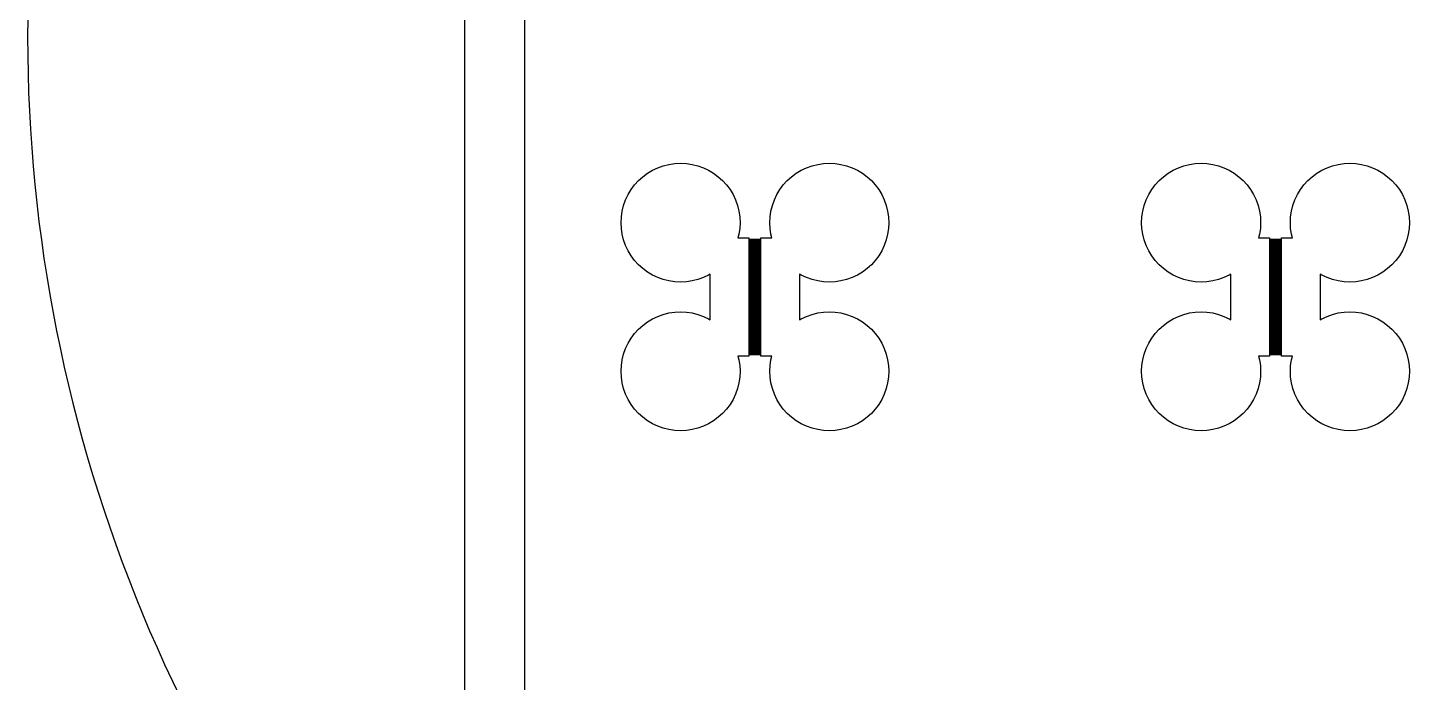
# Model space of a CAD drawing. Extents: x -18 to 83, y -18 to 83.
# Drawn here: x -18.45 to 28, y 10.54 to 32.56 of the extents above; entities that cross this region are included whole.
import ezdxf

# ---------------------------------------------------------------- set-up
doc = ezdxf.new("R2010")
doc.units = 0

msp = doc.modelspace()

# ---------------------------------------------------------------- linework, layer by layer
for p, q in [((-3.75, -2.75), (-3.75, 67.25)), ((-1.75, 66.25), (-1.75, -1.75)), ((-18.4462, 32.8722), (-18.45, 32.25)), ((-18.45, 32.25), (-18.4462, 31.6278)), ((-18.4462, 31.6278), (-18.4347, 31.0058)), ((-18.4347, 31.0058), (-18.4156, 30.3839)), ((-18.4156, 30.3839), (-18.3889, 29.7623)), ((-18.3889, 29.7623), (-18.3546, 29.141)), ((-18.3546, 29.141), (-18.3126, 28.5203)), ((-18.3126, 28.5203), (-18.263, 27.9001)), ((-18.263, 27.9001), (-18.2059, 27.2805)), ((2.73463, 27.8477), (2.91943, 27.9139)), ((2.91943, 27.9139), (3.10983, 27.9616)), ((3.10983, 27.9616), (3.30397, 27.9904)), ((3.30397, 27.9904), (3.5, 28)), ((3.5, 28), (3.69604, 27.9904)), ((3.69604, 27.9904), (3.89018, 27.9616)), ((3.89018, 27.9616), (4.08058, 27.9139)), ((4.08058, 27.9139), (4.26538, 27.8477)), ((7.73462, 27.8477), (7.91942, 27.9139)), ((7.91942, 27.9139), (8.10982, 27.9616)), ((8.10982, 27.9616), (8.30396, 27.9904)), ((8.30396, 27.9904), (8.5, 28)), ((8.5, 28), (8.69603, 27.9904)), ((8.69603, 27.9904), (8.89017, 27.9616)), ((8.89017, 27.9616), (9.08057, 27.9139)), ((9.08057, 27.9139), (9.26537, 27.8477)), ((20.2346, 27.8477), (20.4194, 27.9139)), ((20.4194, 27.9139), (20.6098, 27.9616)), ((20.6098, 27.9616), (20.804, 27.9904)), ((20.804, 27.9904), (21, 28)), ((21, 28), (21.196, 27.9904)), ((21.196, 27.9904), (21.3902, 27.9616)), ((21.3902, 27.9616), (21.5806, 27.9139)), ((21.5806, 27.9139), (21.7654, 27.8477)), ((25.2346, 27.8477), (25.4194, 27.9139)), ((25.4194, 27.9139), (25.6098, 27.9616)), ((25.6098, 27.9616), (25.804, 27.9904)), ((25.804, 27.9904), (26, 28)), ((26, 28), (26.196, 27.9904)), ((26.196, 27.9904), (26.3902, 27.9616)), ((26.3902, 27.9616), (26.5806, 27.9139)), ((26.5806, 27.9139), (26.7654, 27.8477)), ((1.95398, 27.2688), (2.0858, 27.4142)), ((2.0858, 27.4142), (2.23122, 27.546)), ((2.23122, 27.546), (2.38887, 27.6629)), ((2.38887, 27.6629), (2.55722, 27.7638)), ((2.55722, 27.7638), (2.73463, 27.8477)), ((4.26538, 27.8477), (4.44279, 27.7638)), ((4.44279, 27.7638), (4.61115, 27.6629)), ((4.61115, 27.6629), (4.7688, 27.546)), ((4.7688, 27.546), (4.91422, 27.4142)), ((4.91422, 27.4142), (5.04604, 27.2688)), ((6.95396, 27.2688), (7.08578, 27.4142)), ((7.08578, 27.4142), (7.2312, 27.546)), ((7.2312, 27.546), (7.38885, 27.6629)), ((7.38885, 27.6629), (7.55721, 27.7638)), ((7.55721, 27.7638), (7.73462, 27.8477)), ((9.26537, 27.8477), (9.44278, 27.7638)), ((9.44278, 27.7638), (9.61113, 27.6629)), ((9.61113, 27.6629), (9.76878, 27.546)), ((9.76878, 27.546), (9.9142, 27.4142)), ((9.9142, 27.4142), (10.046, 27.2688)), ((19.454, 27.2688), (19.5858, 27.4142)), ((19.5858, 27.4142), (19.7312, 27.546)), ((19.7312, 27.546), (19.8889, 27.6629)), ((19.8889, 27.6629), (20.0572, 27.7638)), ((20.0572, 27.7638), (20.2346, 27.8477)), ((21.7654, 27.8477), (21.9428, 27.7638)), ((21.9428, 27.7638), (22.1111, 27.6629)), ((22.1111, 27.6629), (22.2688, 27.546)), ((22.2688, 27.546), (22.4142, 27.4142)), ((22.4142, 27.4142), (22.546, 27.2688)), ((24.454, 27.2688), (24.5858, 27.4142)), ((24.5858, 27.4142), (24.7312, 27.546)), ((24.7312, 27.546), (24.8889, 27.6629)), ((24.8889, 27.6629), (25.0572, 27.7638)), ((25.0572, 27.7638), (25.2346, 27.8477)), ((26.7654, 27.8477), (26.9428, 27.7638)), ((26.9428, 27.7638), (27.1111, 27.6629)), ((27.1111, 27.6629), (27.2688, 27.546)), ((27.2688, 27.546), (27.4142, 27.4142)), ((27.4142, 27.4142), (27.546, 27.2688)), ((-18.2059, 27.2805), (-18.1411, 26.6617)), ((1.65225, 26.7654), (1.73616, 26.9428)), ((1.73616, 26.9428), (1.83707, 27.1111)), ((1.83707, 27.1111), (1.95398, 27.2688)), ((5.04604, 27.2688), (5.16295, 27.1111)), ((5.16295, 27.1111), (5.26385, 26.9428)), ((5.26385, 26.9428), (5.34776, 26.7654)), ((6.65224, 26.7654), (6.73615, 26.9428)), ((6.73615, 26.9428), (6.83705, 27.1111)), ((6.83705, 27.1111), (6.95396, 27.2688)), ((10.046, 27.2688), (10.1629, 27.1111)), ((10.1629, 27.1111), (10.2638, 26.9428)), ((10.2638, 26.9428), (10.3477, 26.7654)), ((19.1523, 26.7654), (19.2362, 26.9428)), ((19.2362, 26.9428), (19.3371, 27.1111)), ((19.3371, 27.1111), (19.454, 27.2688)), ((22.546, 27.2688), (22.6629, 27.1111)), ((22.6629, 27.1111), (22.7639, 26.9428)), ((22.7639, 26.9428), (22.8478, 26.7654)), ((24.1522, 26.7654), (24.2361, 26.9428)), ((24.2361, 26.9428), (24.3371, 27.1111)), ((24.3371, 27.1111), (24.454, 27.2688)), ((27.546, 27.2688), (27.6629, 27.1111)), ((27.6629, 27.1111), (27.7638, 26.9428)), ((27.7638, 26.9428), (27.8477, 26.7654)), ((-18.1411, 26.6617), (-18.0687, 26.0438)), ((1.53844, 26.3902), (1.58612, 26.5806)), ((1.58612, 26.5806), (1.65225, 26.7654)), ((5.34776, 26.7654), (5.41389, 26.5806)), ((5.41389, 26.5806), (5.46158, 26.3902)), ((6.53842, 26.3902), (6.58611, 26.5806)), ((6.58611, 26.5806), (6.65224, 26.7654)), ((10.3477, 26.7654), (10.4139, 26.5806)), ((10.4139, 26.5806), (10.4616, 26.3902)), ((19.0384, 26.3902), (19.0861, 26.5806)), ((19.0861, 26.5806), (19.1523, 26.7654)), ((22.8478, 26.7654), (22.9139, 26.5806)), ((22.9139, 26.5806), (22.9616, 26.3902)), ((24.0384, 26.3902), (24.0861, 26.5806)), ((24.0861, 26.5806), (24.1522, 26.7654)), ((27.8477, 26.7654), (27.9139, 26.5806)), ((27.9139, 26.5806), (27.9616, 26.3902)), ((-18.0687, 26.0438), (-17.9888, 25.4268)), ((1.5, 26), (1.50964, 26.196)), ((1.50964, 26.196), (1.53844, 26.3902)), ((5.46158, 26.3902), (5.49037, 26.196)), ((5.49037, 26.196), (5.5, 26)), ((6.5, 26), (6.50963, 26.196)), ((6.50963, 26.196), (6.53842, 26.3902)), ((10.4616, 26.3902), (10.4904, 26.196)), ((10.4904, 26.196), (10.5, 26)), ((19, 26), (19.0096, 26.196)), ((19.0096, 26.196), (19.0384, 26.3902)), ((22.9616, 26.3902), (22.9904, 26.196)), ((22.9904, 26.196), (23, 26)), ((24, 26), (24.0096, 26.196)), ((24.0096, 26.196), (24.0384, 26.3902)), ((27.9616, 26.3902), (27.9904, 26.196)), ((27.9904, 26.196), (28, 26)), ((1.50964, 25.804), (1.5, 26)), ((1.53844, 25.6098), (1.50964, 25.804)), ((1.58612, 25.4194), (1.53844, 25.6098)), ((5.46158, 25.6098), (5.43031, 25.485)), ((5.49037, 25.804), (5.46158, 25.6098)), ((5.5, 26), (5.49037, 25.804)), ((6.50963, 25.804), (6.5, 26)), ((6.53842, 25.6098), (6.50963, 25.804)), ((6.56969, 25.485), (6.53842, 25.6098)), ((10.4616, 25.6098), (10.4139, 25.4194)), ((10.4904, 25.804), (10.4616, 25.6098)), ((10.5, 26), (10.4904, 25.804)), ((19.0096, 25.804), (19, 26)), ((19.0384, 25.6098), (19.0096, 25.804)), ((19.0861, 25.4194), (19.0384, 25.6098)), ((22.9616, 25.6098), (22.9303, 25.485)), ((22.9904, 25.804), (22.9616, 25.6098)), ((23, 26), (22.9904, 25.804)), ((24.0096, 25.804), (24, 26)), ((24.0384, 25.6098), (24.0096, 25.804)), ((24.0697, 25.485), (24.0384, 25.6098)), ((27.9616, 25.6098), (27.9139, 25.4194)), ((27.9904, 25.804), (27.9616, 25.6098)), ((28, 26), (27.9904, 25.804)), ((-17.9888, 25.4268), (-17.9012, 24.8108)), ((1.65225, 25.2346), (1.58612, 25.4194)), ((1.73616, 25.0572), (1.65225, 25.2346)), ((5.43031, 25.485), (5.8, 25.485)), ((5.8, 25.485), (5.8, 25.445)), ((5.8, 25.445), (6.2, 25.445)), ((6.2, 25.435), (5.8, 25.435)), ((5.8, 25.435), (5.8, 25.405)), ((5.8, 25.405), (6.2, 25.405)), ((6.2, 25.395), (5.8, 25.395)), ((5.8, 25.395), (5.8, 25.365)), ((5.8, 25.365), (6.2, 25.365)), ((6.2, 25.355), (5.8, 25.355)), ((5.8, 25.355), (5.8, 25.325)), ((5.8, 25.325), (6.2, 25.325)), ((6.2, 25.315), (5.8, 25.315)), ((5.8, 25.315), (5.8, 25.285)), ((5.8, 25.285), (6.2, 25.285)), ((6.2, 25.275), (5.8, 25.275)), ((5.8, 25.275), (5.8, 25.245)), ((5.8, 25.245), (6.2, 25.245)), ((6.2, 25.235), (5.8, 25.235)), ((5.8, 25.235), (5.8, 25.205)), ((5.8, 25.205), (6.2, 25.205)), ((6.2, 25.195), (5.8, 25.195)), ((5.8, 25.195), (5.8, 25.165)), ((5.8, 25.165), (6.2, 25.165)), ((6.2, 25.155), (5.8, 25.155)), ((5.8, 25.155), (5.8, 25.125)), ((5.8, 25.125), (6.2, 25.125)), ((6.2, 25.115), (5.8, 25.115)), ((5.8, 25.115), (5.8, 25.085)), ((5.8, 25.085), (6.2, 25.085)), ((6.2, 25.445), (6.2, 25.485)), ((6.2, 25.485), (6.56969, 25.485)), ((6.2, 25.405), (6.2, 25.435)), ((6.2, 25.365), (6.2, 25.395)), ((6.2, 25.325), (6.2, 25.355)), ((6.2, 25.285), (6.2, 25.315)), ((6.2, 25.245), (6.2, 25.275)), ((6.2, 25.205), (6.2, 25.235)), ((6.2, 25.165), (6.2, 25.195)), ((6.2, 25.125), (6.2, 25.155)), ((6.2, 25.085), (6.2, 25.115)), ((10.3477, 25.2346), (10.2638, 25.0572)), ((10.4139, 25.4194), (10.3477, 25.2346)), ((19.1523, 25.2346), (19.0861, 25.4194)), ((19.2362, 25.0572), (19.1523, 25.2346)), ((22.9303, 25.485), (23.3, 25.485)), ((23.3, 25.485), (23.3, 25.445)), ((23.3, 25.445), (23.7, 25.445)), ((23.7, 25.435), (23.3, 25.435)), ((23.3, 25.435), (23.3, 25.405)), ((23.3, 25.405), (23.7, 25.405)), ((23.7, 25.395), (23.3, 25.395)), ((23.3, 25.395), (23.3, 25.365)), ((23.3, 25.365), (23.7, 25.365)), ((23.7, 25.355), (23.3, 25.355)), ((23.3, 25.355), (23.3, 25.325)), ((23.3, 25.325), (23.7, 25.325)), ((23.7, 25.315), (23.3, 25.315)), ((23.3, 25.315), (23.3, 25.285)), ((23.3, 25.285), (23.7, 25.285)), ((23.7, 25.275), (23.3, 25.275)), ((23.3, 25.275), (23.3, 25.245)), ((23.3, 25.245), (23.7, 25.245)), ((23.7, 25.235), (23.3, 25.235)), ((23.3, 25.235), (23.3, 25.205)), ((23.3, 25.205), (23.7, 25.205)), ((23.7, 25.195), (23.3, 25.195)), ((23.3, 25.195), (23.3, 25.165)), ((23.3, 25.165), (23.7, 25.165)), ((23.7, 25.155), (23.3, 25.155)), ((23.3, 25.155), (23.3, 25.125)), ((23.3, 25.125), (23.7, 25.125)), ((23.7, 25.115), (23.3, 25.115)), ((23.3, 25.115), (23.3, 25.085)), ((23.3, 25.085), (23.7, 25.085)), ((23.7, 25.445), (23.7, 25.485)), ((23.7, 25.485), (24.0697, 25.485)), ((23.7, 25.405), (23.7, 25.435)), ((23.7, 25.365), (23.7, 25.395)), ((23.7, 25.325), (23.7, 25.355)), ((23.7, 25.285), (23.7, 25.315)), ((23.7, 25.245), (23.7, 25.275)), ((23.7, 25.205), (23.7, 25.235)), ((23.7, 25.165), (23.7, 25.195)), ((23.7, 25.125), (23.7, 25.155)), ((23.7, 25.085), (23.7, 25.115)), ((27.8477, 25.2346), (27.7638, 25.0572)), ((27.9139, 25.4194), (27.8477, 25.2346)), ((-17.9012, 24.8108), (-17.8062, 24.1959)), ((1.83707, 24.8889), (1.73616, 25.0572)), ((1.95398, 24.7312), (1.83707, 24.8889)), ((2.0858, 24.5858), (1.95398, 24.7312)), ((6.2, 25.075), (5.8, 25.075)), ((5.8, 25.075), (5.8, 25.045)), ((5.8, 25.045), (6.2, 25.045)), ((6.2, 25.035), (5.8, 25.035)), ((5.8, 25.035), (5.8, 25.005)), ((5.8, 25.005), (6.2, 25.005)), ((6.2, 24.995), (5.8, 24.995)), ((5.8, 24.995), (5.8, 24.965)), ((5.8, 24.965), (6.2, 24.965)), ((6.2, 24.955), (5.8, 24.955)), ((5.8, 24.955), (5.8, 24.925)), ((5.8, 24.925), (6.2, 24.925)), ((6.2, 24.915), (5.8, 24.915)), ((5.8, 24.915), (5.8, 24.885)), ((5.8, 24.885), (6.2, 24.885)), ((6.2, 24.875), (5.8, 24.875)), ((5.8, 24.875), (5.8, 24.845)), ((5.8, 24.845), (6.2, 24.845)), ((6.2, 24.835), (5.8, 24.835)), ((5.8, 24.835), (5.8, 24.805)), ((5.8, 24.805), (6.2, 24.805)), ((6.2, 24.795), (5.8, 24.795)), ((5.8, 24.795), (5.8, 24.765)), ((5.8, 24.765), (6.2, 24.765)), ((6.2, 24.755), (5.8, 24.755)), ((5.8, 24.755), (5.8, 24.725)), ((5.8, 24.725), (6.2, 24.725)), ((6.2, 24.715), (5.8, 24.715)), ((5.8, 24.715), (5.8, 24.685)), ((5.8, 24.685), (6.2, 24.685)), ((6.2, 24.675), (5.8, 24.675)), ((5.8, 24.675), (5.8, 24.645)), ((5.8, 24.645), (6.2, 24.645)), ((6.2, 24.635), (5.8, 24.635)), ((5.8, 24.635), (5.8, 24.605)), ((6.2, 25.045), (6.2, 25.075)), ((6.2, 25.005), (6.2, 25.035)), ((6.2, 24.965), (6.2, 24.995)), ((6.2, 24.925), (6.2, 24.955)), ((6.2, 24.885), (6.2, 24.915)), ((6.2, 24.845), (6.2, 24.875)), ((6.2, 24.805), (6.2, 24.835)), ((6.2, 24.765), (6.2, 24.795)), ((6.2, 24.725), (6.2, 24.755)), ((6.2, 24.685), (6.2, 24.715)), ((6.2, 24.645), (6.2, 24.675)), ((6.2, 24.605), (6.2, 24.635)), ((10.046, 24.7312), (9.9142, 24.5858)), ((10.1629, 24.8889), (10.046, 24.7312)), ((10.2638, 25.0572), (10.1629, 24.8889)), ((19.3371, 24.8889), (19.2362, 25.0572)), ((19.454, 24.7312), (19.3371, 24.8889)), ((19.5858, 24.5858), (19.454, 24.7312)), ((23.7, 25.075), (23.3, 25.075)), ((23.3, 25.075), (23.3, 25.045)), ((23.3, 25.045), (23.7, 25.045)), ((23.7, 25.035), (23.3, 25.035)), ((23.3, 25.035), (23.3, 25.005)), ((23.3, 25.005), (23.7, 25.005)), ((23.7, 24.995), (23.3, 24.995)), ((23.3, 24.995), (23.3, 24.965)), ((23.3, 24.965), (23.7, 24.965)), ((23.7, 24.955), (23.3, 24.955)), ((23.3, 24.955), (23.3, 24.925)), ((23.3, 24.925), (23.7, 24.925)), ((23.7, 24.915), (23.3, 24.915)), ((23.3, 24.915), (23.3, 24.885)), ((23.3, 24.885), (23.7, 24.885)), ((23.7, 24.875), (23.3, 24.875)), ((23.3, 24.875), (23.3, 24.845)), ((23.3, 24.845), (23.7, 24.845)), ((23.7, 24.835), (23.3, 24.835)), ((23.3, 24.835), (23.3, 24.805)), ((23.3, 24.805), (23.7, 24.805)), ((23.7, 24.795), (23.3, 24.795)), ((23.3, 24.795), (23.3, 24.765)), ((23.3, 24.765), (23.7, 24.765)), ((23.7, 24.755), (23.3, 24.755)), ((23.3, 24.755), (23.3, 24.725)), ((23.3, 24.725), (23.7, 24.725)), ((23.7, 24.715), (23.3, 24.715)), ((23.3, 24.715), (23.3, 24.685)), ((23.3, 24.685), (23.7, 24.685)), ((23.7, 24.675), (23.3, 24.675)), ((23.3, 24.675), (23.3, 24.645)), ((23.3, 24.645), (23.7, 24.645)), ((23.7, 24.635), (23.3, 24.635)), ((23.3, 24.635), (23.3, 24.605)), ((23.7, 25.045), (23.7, 25.075)), ((23.7, 25.005), (23.7, 25.035)), ((23.7, 24.965), (23.7, 24.995)), ((23.7, 24.925), (23.7, 24.955)), ((23.7, 24.885), (23.7, 24.915)), ((23.7, 24.845), (23.7, 24.875)), ((23.7, 24.805), (23.7, 24.835)), ((23.7, 24.765), (23.7, 24.795)), ((23.7, 24.725), (23.7, 24.755)), ((23.7, 24.685), (23.7, 24.715)), ((23.7, 24.645), (23.7, 24.675)), ((23.7, 24.605), (23.7, 24.635)), ((27.546, 24.7312), (27.4142, 24.5858)), ((27.6629, 24.8889), (27.546, 24.7312)), ((27.7638, 25.0572), (27.6629, 24.8889)), ((-17.8062, 24.1959), (-17.7036, 23.5822)), ((2.23122, 24.454), (2.0858, 24.5858)), ((2.38887, 24.3371), (2.23122, 24.454)), ((2.55722, 24.2361), (2.38887, 24.3371)), ((2.73463, 24.1522), (2.55722, 24.2361)), ((4.44279, 24.2361), (4.26538, 24.1522)), ((4.5, 24.2704), (4.44279, 24.2361)), ((4.5, 22.7296), (4.5, 24.2704)), ((5.8, 24.605), (6.2, 24.605)), ((6.2, 24.595), (5.8, 24.595)), ((5.8, 24.595), (5.8, 24.565)), ((5.8, 24.565), (6.2, 24.565)), ((6.2, 24.555), (5.8, 24.555)), ((5.8, 24.555), (5.8, 24.525)), ((5.8, 24.525), (6.2, 24.525)), ((6.2, 24.515), (5.8, 24.515)), ((5.8, 24.515), (5.8, 24.485)), ((5.8, 24.485), (6.2, 24.485)), ((6.2, 24.475), (5.8, 24.475)), ((5.8, 24.475), (5.8, 24.445)), ((5.8, 24.445), (6.2, 24.445)), ((6.2, 24.435), (5.8, 24.435)), ((5.8, 24.435), (5.8, 24.405)), ((5.8, 24.405), (6.2, 24.405)), ((6.2, 24.395), (5.8, 24.395)), ((5.8, 24.395), (5.8, 24.365)), ((5.8, 24.365), (6.2, 24.365)), ((6.2, 24.355), (5.8, 24.355)), ((5.8, 24.355), (5.8, 24.325)), ((5.8, 24.325), (6.2, 24.325)), ((6.2, 24.315), (5.8, 24.315)), ((5.8, 24.315), (5.8, 24.285)), ((5.8, 24.285), (6.2, 24.285)), ((6.2, 24.275), (5.8, 24.275)), ((5.8, 24.275), (5.8, 24.245)), ((5.8, 24.245), (6.2, 24.245)), ((6.2, 24.235), (5.8, 24.235)), ((5.8, 24.235), (5.8, 24.205)), ((5.8, 24.205), (6.2, 24.205)), ((6.2, 24.195), (5.8, 24.195)), ((5.8, 24.195), (5.8, 24.165)), ((5.8, 24.165), (6.2, 24.165)), ((6.2, 24.155), (5.8, 24.155)), ((5.8, 24.155), (5.8, 24.125)), ((6.2, 24.565), (6.2, 24.595)), ((6.2, 24.525), (6.2, 24.555)), ((6.2, 24.485), (6.2, 24.515)), ((6.2, 24.445), (6.2, 24.475)), ((6.2, 24.405), (6.2, 24.435)), ((6.2, 24.365), (6.2, 24.395)), ((6.2, 24.325), (6.2, 24.355)), ((6.2, 24.285), (6.2, 24.315)), ((6.2, 24.245), (6.2, 24.275)), ((6.2, 24.205), (6.2, 24.235)), ((6.2, 24.165), (6.2, 24.195)), ((6.2, 24.125), (6.2, 24.155)), ((7.55721, 24.2361), (7.5, 24.2704)), ((7.5, 24.2704), (7.5, 22.7296)), ((7.73462, 24.1522), (7.55721, 24.2361)), ((9.44278, 24.2361), (9.26537, 24.1522)), ((9.61113, 24.3371), (9.44278, 24.2361)), ((9.76878, 24.454), (9.61113, 24.3371)), ((9.9142, 24.5858), (9.76878, 24.454)), ((19.7312, 24.454), (19.5858, 24.5858)), ((19.8889, 24.3371), (19.7312, 24.454)), ((20.0572, 24.2361), (19.8889, 24.3371)), ((20.2346, 24.1522), (20.0572, 24.2361)), ((21.9428, 24.2361), (21.7654, 24.1522)), ((22, 24.2704), (21.9428, 24.2361)), ((22, 22.7296), (22, 24.2704)), ((23.3, 24.605), (23.7, 24.605)), ((23.7, 24.595), (23.3, 24.595)), ((23.3, 24.595), (23.3, 24.565)), ((23.3, 24.565), (23.7, 24.565)), ((23.7, 24.555), (23.3, 24.555)), ((23.3, 24.555), (23.3, 24.525)), ((23.3, 24.525), (23.7, 24.525)), ((23.7, 24.515), (23.3, 24.515)), ((23.3, 24.515), (23.3, 24.485)), ((23.3, 24.485), (23.7, 24.485)), ((23.7, 24.475), (23.3, 24.475)), ((23.3, 24.475), (23.3, 24.445)), ((23.3, 24.445), (23.7, 24.445)), ((23.7, 24.435), (23.3, 24.435)), ((23.3, 24.435), (23.3, 24.405)), ((23.3, 24.405), (23.7, 24.405)), ((23.7, 24.395), (23.3, 24.395)), ((23.3, 24.395), (23.3, 24.365)), ((23.3, 24.365), (23.7, 24.365)), ((23.7, 24.355), (23.3, 24.355)), ((23.3, 24.355), (23.3, 24.325)), ((23.3, 24.325), (23.7, 24.325)), ((23.7, 24.315), (23.3, 24.315)), ((23.3, 24.315), (23.3, 24.285)), ((23.3, 24.285), (23.7, 24.285)), ((23.7, 24.275), (23.3, 24.275)), ((23.3, 24.275), (23.3, 24.245)), ((23.3, 24.245), (23.7, 24.245)), ((23.7, 24.235), (23.3, 24.235)), ((23.3, 24.235), (23.3, 24.205)), ((23.3, 24.205), (23.7, 24.205)), ((23.7, 24.195), (23.3, 24.195)), ((23.3, 24.195), (23.3, 24.165)), ((23.3, 24.165), (23.7, 24.165)), ((23.7, 24.155), (23.3, 24.155)), ((23.3, 24.155), (23.3, 24.125)), ((23.7, 24.565), (23.7, 24.595)), ((23.7, 24.525), (23.7, 24.555)), ((23.7, 24.485), (23.7, 24.515)), ((23.7, 24.445), (23.7, 24.475)), ((23.7, 24.405), (23.7, 24.435)), ((23.7, 24.365), (23.7, 24.395)), ((23.7, 24.325), (23.7, 24.355)), ((23.7, 24.285), (23.7, 24.315)), ((23.7, 24.245), (23.7, 24.275)), ((23.7, 24.205), (23.7, 24.235)), ((23.7, 24.165), (23.7, 24.195)), ((23.7, 24.125), (23.7, 24.155)), ((25.0572, 24.2361), (25, 24.2704)), ((25, 24.2704), (25, 22.7296)), ((25.2346, 24.1522), (25.0572, 24.2361)), ((26.9428, 24.2361), (26.7654, 24.1522)), ((27.1111, 24.3371), (26.9428, 24.2361)), ((27.2688, 24.454), (27.1111, 24.3371)), ((27.4142, 24.5858), (27.2688, 24.454)), ((2.91943, 24.0861), (2.73463, 24.1522)), ((3.10983, 24.0384), (2.91943, 24.0861)), ((3.30397, 24.0096), (3.10983, 24.0384)), ((3.5, 24), (3.30397, 24.0096)), ((3.69604, 24.0096), (3.5, 24)), ((3.89018, 24.0384), (3.69604, 24.0096)), ((4.08058, 24.0861), (3.89018, 24.0384)), ((4.26538, 24.1522), (4.08058, 24.0861)), ((5.8, 24.125), (6.2, 24.125)), ((6.2, 24.115), (5.8, 24.115)), ((5.8, 24.115), (5.8, 24.085)), ((5.8, 24.085), (6.2, 24.085)), ((6.2, 24.075), (5.8, 24.075)), ((5.8, 24.075), (5.8, 24.045)), ((5.8, 24.045), (6.2, 24.045)), ((6.2, 24.035), (5.8, 24.035)), ((5.8, 24.035), (5.8, 24.005)), ((5.8, 24.005), (6.2, 24.005)), ((6.2, 23.995), (5.8, 23.995)), ((5.8, 23.995), (5.8, 23.965)), ((5.8, 23.965), (6.2, 23.965)), ((6.2, 23.955), (5.8, 23.955)), ((5.8, 23.955), (5.8, 23.925)), ((5.8, 23.925), (6.2, 23.925)), ((6.2, 23.915), (5.8, 23.915)), ((5.8, 23.915), (5.8, 23.885)), ((5.8, 23.885), (6.2, 23.885)), ((6.2, 23.875), (5.8, 23.875)), ((5.8, 23.875), (5.8, 23.845)), ((5.8, 23.845), (6.2, 23.845)), ((6.2, 23.835), (5.8, 23.835)), ((5.8, 23.835), (5.8, 23.805)), ((5.8, 23.805), (6.2, 23.805)), ((6.2, 23.795), (5.8, 23.795)), ((5.8, 23.795), (5.8, 23.765)), ((5.8, 23.765), (6.2, 23.765)), ((6.2, 23.755), (5.8, 23.755)), ((5.8, 23.755), (5.8, 23.725)), ((5.8, 23.725), (6.2, 23.725)), ((6.2, 23.715), (5.8, 23.715)), ((5.8, 23.715), (5.8, 23.685)), ((6.2, 24.085), (6.2, 24.115)), ((6.2, 24.045), (6.2, 24.075)), ((6.2, 24.005), (6.2, 24.035)), ((6.2, 23.965), (6.2, 23.995)), ((6.2, 23.925), (6.2, 23.955)), ((6.2, 23.885), (6.2, 23.915)), ((6.2, 23.845), (6.2, 23.875)), ((6.2, 23.805), (6.2, 23.835)), ((6.2, 23.765), (6.2, 23.795)), ((6.2, 23.725), (6.2, 23.755)), ((6.2, 23.685), (6.2, 23.715)), ((7.91942, 24.0861), (7.73462, 24.1522)), ((8.10982, 24.0384), (7.91942, 24.0861)), ((8.30396, 24.0096), (8.10982, 24.0384)), ((8.5, 24), (8.30396, 24.0096)), ((8.69603, 24.0096), (8.5, 24)), ((8.89017, 24.0384), (8.69603, 24.0096)), ((9.08057, 24.0861), (8.89017, 24.0384)), ((9.26537, 24.1522), (9.08057, 24.0861)), ((20.4194, 24.0861), (20.2346, 24.1522)), ((20.6098, 24.0384), (20.4194, 24.0861)), ((20.804, 24.0096), (20.6098, 24.0384)), ((21, 24), (20.804, 24.0096)), ((21.196, 24.0096), (21, 24)), ((21.3902, 24.0384), (21.196, 24.0096)), ((21.5806, 24.0861), (21.3902, 24.0384)), ((21.7654, 24.1522), (21.5806, 24.0861)), ((23.3, 24.125), (23.7, 24.125)), ((23.7, 24.115), (23.3, 24.115)), ((23.3, 24.115), (23.3, 24.085)), ((23.3, 24.085), (23.7, 24.085)), ((23.7, 24.075), (23.3, 24.075)), ((23.3, 24.075), (23.3, 24.045)), ((23.3, 24.045), (23.7, 24.045)), ((23.7, 24.035), (23.3, 24.035)), ((23.3, 24.035), (23.3, 24.005)), ((23.3, 24.005), (23.7, 24.005)), ((23.7, 23.995), (23.3, 23.995)), ((23.3, 23.995), (23.3, 23.965)), ((23.3, 23.965), (23.7, 23.965)), ((23.7, 23.955), (23.3, 23.955)), ((23.3, 23.955), (23.3, 23.925)), ((23.3, 23.925), (23.7, 23.925)), ((23.7, 23.915), (23.3, 23.915)), ((23.3, 23.915), (23.3, 23.885)), ((23.3, 23.885), (23.7, 23.885)), ((23.7, 23.875), (23.3, 23.875)), ((23.3, 23.875), (23.3, 23.845)), ((23.3, 23.845), (23.7, 23.845)), ((23.7, 23.835), (23.3, 23.835)), ((23.3, 23.835), (23.3, 23.805)), ((23.3, 23.805), (23.7, 23.805)), ((23.7, 23.795), (23.3, 23.795)), ((23.3, 23.795), (23.3, 23.765)), ((23.3, 23.765), (23.7, 23.765)), ((23.7, 23.755), (23.3, 23.755)), ((23.3, 23.755), (23.3, 23.725)), ((23.3, 23.725), (23.7, 23.725)), ((23.7, 23.715), (23.3, 23.715)), ((23.3, 23.715), (23.3, 23.685)), ((23.7, 24.085), (23.7, 24.115)), ((23.7, 24.045), (23.7, 24.075)), ((23.7, 24.005), (23.7, 24.035)), ((23.7, 23.965), (23.7, 23.995)), ((23.7, 23.925), (23.7, 23.955)), ((23.7, 23.885), (23.7, 23.915)), ((23.7, 23.845), (23.7, 23.875)), ((23.7, 23.805), (23.7, 23.835)), ((23.7, 23.765), (23.7, 23.795)), ((23.7, 23.725), (23.7, 23.755)), ((23.7, 23.685), (23.7, 23.715)), ((25.4194, 24.0861), (25.2346, 24.1522)), ((25.6098, 24.0384), (25.4194, 24.0861)), ((25.804, 24.0096), (25.6098, 24.0384)), ((26, 24), (25.804, 24.0096)), ((26.196, 24.0096), (26, 24)), ((26.3902, 24.0384), (26.196, 24.0096)), ((26.5806, 24.0861), (26.3902, 24.0384)), ((26.7654, 24.1522), (26.5806, 24.0861)), ((-17.7036, 23.5822), (-17.5934, 22.9699)), ((5.8, 23.685), (6.2, 23.685)), ((6.2, 23.675), (5.8, 23.675)), ((5.8, 23.675), (5.8, 23.645)), ((5.8, 23.645), (6.2, 23.645)), ((6.2, 23.635), (5.8, 23.635)), ((5.8, 23.635), (5.8, 23.605)), ((5.8, 23.605), (6.2, 23.605)), ((6.2, 23.595), (5.8, 23.595)), ((5.8, 23.595), (5.8, 23.565)), ((5.8, 23.565), (6.2, 23.565)), ((6.2, 23.555), (5.8, 23.555)), ((5.8, 23.555), (5.8, 23.525)), ((5.8, 23.525), (6.2, 23.525)), ((6.2, 23.515), (5.8, 23.515)), ((5.8, 23.515), (5.8, 23.485)), ((5.8, 23.485), (6.2, 23.485)), ((6.2, 23.475), (5.8, 23.475)), ((5.8, 23.475), (5.8, 23.445)), ((5.8, 23.445), (6.2, 23.445)), ((6.2, 23.435), (5.8, 23.435)), ((5.8, 23.435), (5.8, 23.405)), ((5.8, 23.405), (6.2, 23.405)), ((6.2, 23.395), (5.8, 23.395)), ((5.8, 23.395), (5.8, 23.365)), ((5.8, 23.365), (6.2, 23.365)), ((6.2, 23.355), (5.8, 23.355)), ((5.8, 23.355), (5.8, 23.325)), ((5.8, 23.325), (6.2, 23.325)), ((6.2, 23.315), (5.8, 23.315)), ((5.8, 23.315), (5.8, 23.285)), ((5.8, 23.285), (6.2, 23.285)), ((6.2, 23.275), (5.8, 23.275)), ((5.8, 23.275), (5.8, 23.245)), ((5.8, 23.245), (6.2, 23.245)), ((6.2, 23.235), (5.8, 23.235)), ((5.8, 23.235), (5.8, 23.205)), ((6.2, 23.645), (6.2, 23.675)), ((6.2, 23.605), (6.2, 23.635)), ((6.2, 23.565), (6.2, 23.595)), ((6.2, 23.525), (6.2, 23.555)), ((6.2, 23.485), (6.2, 23.515)), ((6.2, 23.445), (6.2, 23.475)), ((6.2, 23.405), (6.2, 23.435)), ((6.2, 23.365), (6.2, 23.395)), ((6.2, 23.325), (6.2, 23.355)), ((6.2, 23.285), (6.2, 23.315)), ((6.2, 23.245), (6.2, 23.275)), ((6.2, 23.205), (6.2, 23.235)), ((23.3, 23.685), (23.7, 23.685)), ((23.7, 23.675), (23.3, 23.675)), ((23.3, 23.675), (23.3, 23.645)), ((23.3, 23.645), (23.7, 23.645)), ((23.7, 23.635), (23.3, 23.635)), ((23.3, 23.635), (23.3, 23.605)), ((23.3, 23.605), (23.7, 23.605)), ((23.7, 23.595), (23.3, 23.595)), ((23.3, 23.595), (23.3, 23.565)), ((23.3, 23.565), (23.7, 23.565)), ((23.7, 23.555), (23.3, 23.555)), ((23.3, 23.555), (23.3, 23.525)), ((23.3, 23.525), (23.7, 23.525)), ((23.7, 23.515), (23.3, 23.515)), ((23.3, 23.515), (23.3, 23.485)), ((23.3, 23.485), (23.7, 23.485)), ((23.7, 23.475), (23.3, 23.475)), ((23.3, 23.475), (23.3, 23.445)), ((23.3, 23.445), (23.7, 23.445)), ((23.7, 23.435), (23.3, 23.435)), ((23.3, 23.435), (23.3, 23.405)), ((23.3, 23.405), (23.7, 23.405)), ((23.7, 23.395), (23.3, 23.395)), ((23.3, 23.395), (23.3, 23.365)), ((23.3, 23.365), (23.7, 23.365)), ((23.7, 23.355), (23.3, 23.355)), ((23.3, 23.355), (23.3, 23.325)), ((23.3, 23.325), (23.7, 23.325)), ((23.7, 23.315), (23.3, 23.315)), ((23.3, 23.315), (23.3, 23.285)), ((23.3, 23.285), (23.7, 23.285)), ((23.7, 23.275), (23.3, 23.275)), ((23.3, 23.275), (23.3, 23.245)), ((23.3, 23.245), (23.7, 23.245)), ((23.7, 23.235), (23.3, 23.235)), ((23.3, 23.235), (23.3, 23.205)), ((23.7, 23.645), (23.7, 23.675)), ((23.7, 23.605), (23.7, 23.635)), ((23.7, 23.565), (23.7, 23.595)), ((23.7, 23.525), (23.7, 23.555)), ((23.7, 23.485), (23.7, 23.515)), ((23.7, 23.445), (23.7, 23.475)), ((23.7, 23.405), (23.7, 23.435)), ((23.7, 23.365), (23.7, 23.395)), ((23.7, 23.325), (23.7, 23.355)), ((23.7, 23.285), (23.7, 23.315)), ((23.7, 23.245), (23.7, 23.275)), ((23.7, 23.205), (23.7, 23.235)), ((-17.5934, 22.9699), (-17.4758, 22.3589)), ((2.38887, 22.6629), (2.55722, 22.7639)), ((2.55722, 22.7639), (2.73463, 22.8478)), ((2.73463, 22.8478), (2.91943, 22.9139)), ((2.91943, 22.9139), (3.10983, 22.9616)), ((3.10983, 22.9616), (3.30397, 22.9904)), ((3.30397, 22.9904), (3.5, 23)), ((3.5, 23), (3.69604, 22.9904)), ((3.69604, 22.9904), (3.89018, 22.9616)), ((3.89018, 22.9616), (4.08058, 22.9139)), ((4.08058, 22.9139), (4.26538, 22.8478)), ((4.26538, 22.8478), (4.44279, 22.7639)), ((4.44279, 22.7639), (4.5, 22.7296)), ((5.8, 23.205), (6.2, 23.205)), ((6.2, 23.195), (5.8, 23.195)), ((5.8, 23.195), (5.8, 23.165)), ((5.8, 23.165), (6.2, 23.165)), ((6.2, 23.155), (5.8, 23.155)), ((5.8, 23.155), (5.8, 23.125)), ((5.8, 23.125), (6.2, 23.125)), ((6.2, 23.115), (5.8, 23.115)), ((5.8, 23.115), (5.8, 23.085)), ((5.8, 23.085), (6.2, 23.085)), ((6.2, 23.075), (5.8, 23.075)), ((5.8, 23.075), (5.8, 23.045)), ((5.8, 23.045), (6.2, 23.045)), ((6.2, 23.035), (5.8, 23.035)), ((5.8, 23.035), (5.8, 23.005)), ((5.8, 23.005), (6.2, 23.005)), ((6.2, 22.995), (5.8, 22.995)), ((5.8, 22.995), (5.8, 22.965)), ((5.8, 22.965), (6.2, 22.965)), ((6.2, 22.955), (5.8, 22.955)), ((5.8, 22.955), (5.8, 22.925)), ((5.8, 22.925), (6.2, 22.925)), ((6.2, 22.915), (5.8, 22.915)), ((5.8, 22.915), (5.8, 22.885)), ((5.8, 22.885), (6.2, 22.885)), ((6.2, 22.875), (5.8, 22.875)), ((5.8, 22.875), (5.8, 22.845)), ((5.8, 22.845), (6.2, 22.845)), ((6.2, 22.835), (5.8, 22.835)), ((5.8, 22.835), (5.8, 22.805)), ((5.8, 22.805), (6.2, 22.805)), ((6.2, 22.795), (5.8, 22.795)), ((5.8, 22.795), (5.8, 22.765)), ((5.8, 22.765), (6.2, 22.765)), ((6.2, 23.165), (6.2, 23.195)), ((6.2, 23.125), (6.2, 23.155)), ((6.2, 23.085), (6.2, 23.115)), ((6.2, 23.045), (6.2, 23.075)), ((6.2, 23.005), (6.2, 23.035)), ((6.2, 22.965), (6.2, 22.995)), ((6.2, 22.925), (6.2, 22.955)), ((6.2, 22.885), (6.2, 22.915)), ((6.2, 22.845), (6.2, 22.875)), ((6.2, 22.805), (6.2, 22.835)), ((6.2, 22.765), (6.2, 22.795)), ((7.5, 22.7296), (7.55721, 22.7639)), ((7.55721, 22.7639), (7.73462, 22.8478)), ((7.73462, 22.8478), (7.91942, 22.9139)), ((7.91942, 22.9139), (8.10982, 22.9616)), ((8.10982, 22.9616), (8.30396, 22.9904)), ((8.30396, 22.9904), (8.5, 23)), ((8.5, 23), (8.69603, 22.9904)), ((8.69603, 22.9904), (8.89017, 22.9616)), ((8.89017, 22.9616), (9.08057, 22.9139)), ((9.08057, 22.9139), (9.26537, 22.8478)), ((9.26537, 22.8478), (9.44278, 22.7639)), ((9.44278, 22.7639), (9.61113, 22.6629)), ((19.8889, 22.6629), (20.0572, 22.7639)), ((20.0572, 22.7639), (20.2346, 22.8478)), ((20.2346, 22.8478), (20.4194, 22.9139)), ((20.4194, 22.9139), (20.6098, 22.9616)), ((20.6098, 22.9616), (20.804, 22.9904)), ((20.804, 22.9904), (21, 23)), ((21, 23), (21.196, 22.9904)), ((21.196, 22.9904), (21.3902, 22.9616)), ((21.3902, 22.9616), (21.5806, 22.9139)), ((21.5806, 22.9139), (21.7654, 22.8478)), ((21.7654, 22.8478), (21.9428, 22.7639)), ((21.9428, 22.7639), (22, 22.7296)), ((23.3, 23.205), (23.7, 23.205)), ((23.7, 23.195), (23.3, 23.195)), ((23.3, 23.195), (23.3, 23.165)), ((23.3, 23.165), (23.7, 23.165)), ((23.7, 23.155), (23.3, 23.155)), ((23.3, 23.155), (23.3, 23.125)), ((23.3, 23.125), (23.7, 23.125)), ((23.7, 23.115), (23.3, 23.115)), ((23.3, 23.115), (23.3, 23.085)), ((23.3, 23.085), (23.7, 23.085)), ((23.7, 23.075), (23.3, 23.075)), ((23.3, 23.075), (23.3, 23.045)), ((23.3, 23.045), (23.7, 23.045)), ((23.7, 23.035), (23.3, 23.035)), ((23.3, 23.035), (23.3, 23.005)), ((23.3, 23.005), (23.7, 23.005)), ((23.7, 22.995), (23.3, 22.995)), ((23.3, 22.995), (23.3, 22.965)), ((23.3, 22.965), (23.7, 22.965)), ((23.7, 22.955), (23.3, 22.955)), ((23.3, 22.955), (23.3, 22.925)), ((23.3, 22.925), (23.7, 22.925)), ((23.7, 22.915), (23.3, 22.915)), ((23.3, 22.915), (23.3, 22.885)), ((23.3, 22.885), (23.7, 22.885)), ((23.7, 22.875), (23.3, 22.875)), ((23.3, 22.875), (23.3, 22.845)), ((23.3, 22.845), (23.7, 22.845)), ((23.7, 22.835), (23.3, 22.835)), ((23.3, 22.835), (23.3, 22.805)), ((23.3, 22.805), (23.7, 22.805)), ((23.7, 22.795), (23.3, 22.795)), ((23.3, 22.795), (23.3, 22.765)), ((23.3, 22.765), (23.7, 22.765)), ((23.7, 23.165), (23.7, 23.195)), ((23.7, 23.125), (23.7, 23.155)), ((23.7, 23.085), (23.7, 23.115)), ((23.7, 23.045), (23.7, 23.075)), ((23.7, 23.005), (23.7, 23.035)), ((23.7, 22.965), (23.7, 22.995)), ((23.7, 22.925), (23.7, 22.955)), ((23.7, 22.885), (23.7, 22.915)), ((23.7, 22.845), (23.7, 22.875)), ((23.7, 22.805), (23.7, 22.835)), ((23.7, 22.765), (23.7, 22.795)), ((25, 22.7296), (25.0572, 22.7639)), ((25.0572, 22.7639), (25.2346, 22.8478)), ((25.2346, 22.8478), (25.4194, 22.9139)), ((25.4194, 22.9139), (25.6098, 22.9616)), ((25.6098, 22.9616), (25.804, 22.9904)), ((25.804, 22.9904), (26, 23)), ((26, 23), (26.196, 22.9904)), ((26.196, 22.9904), (26.3902, 22.9616)), ((26.3902, 22.9616), (26.5806, 22.9139)), ((26.5806, 22.9139), (26.7654, 22.8478)), ((26.7654, 22.8478), (26.9428, 22.7639)), ((26.9428, 22.7639), (27.1111, 22.6629)), ((-17.4758, 22.3589), (-17.3507, 21.7495)), ((1.95398, 22.2688), (2.0858, 22.4142)), ((2.0858, 22.4142), (2.23122, 22.546)), ((2.23122, 22.546), (2.38887, 22.6629)), ((6.2, 22.755), (5.8, 22.755)), ((5.8, 22.755), (5.8, 22.725)), ((5.8, 22.725), (6.2, 22.725)), ((6.2, 22.715), (5.8, 22.715)), ((5.8, 22.715), (5.8, 22.685)), ((5.8, 22.685), (6.2, 22.685)), ((6.2, 22.675), (5.8, 22.675)), ((5.8, 22.675), (5.8, 22.645)), ((5.8, 22.645), (6.2, 22.645)), ((6.2, 22.635), (5.8, 22.635)), ((5.8, 22.635), (5.8, 22.605)), ((5.8, 22.605), (6.2, 22.605)), ((6.2, 22.595), (5.8, 22.595)), ((5.8, 22.595), (5.8, 22.565)), ((5.8, 22.565), (6.2, 22.565)), ((6.2, 22.555), (5.8, 22.555)), ((5.8, 22.555), (5.8, 22.525)), ((5.8, 22.525), (6.2, 22.525)), ((6.2, 22.515), (5.8, 22.515)), ((5.8, 22.515), (5.8, 22.485)), ((5.8, 22.485), (6.2, 22.485)), ((6.2, 22.475), (5.8, 22.475)), ((5.8, 22.475), (5.8, 22.445)), ((5.8, 22.445), (6.2, 22.445)), ((6.2, 22.435), (5.8, 22.435)), ((5.8, 22.435), (5.8, 22.405)), ((5.8, 22.405), (6.2, 22.405)), ((6.2, 22.395), (5.8, 22.395)), ((5.8, 22.395), (5.8, 22.365)), ((5.8, 22.365), (6.2, 22.365)), ((6.2, 22.355), (5.8, 22.355)), ((5.8, 22.355), (5.8, 22.325)), ((5.8, 22.325), (6.2, 22.325)), ((6.2, 22.315), (5.8, 22.315)), ((5.8, 22.315), (5.8, 22.285)), ((6.2, 22.725), (6.2, 22.755)), ((6.2, 22.685), (6.2, 22.715)), ((6.2, 22.645), (6.2, 22.675)), ((6.2, 22.605), (6.2, 22.635)), ((6.2, 22.565), (6.2, 22.595)), ((6.2, 22.525), (6.2, 22.555)), ((6.2, 22.485), (6.2, 22.515)), ((6.2, 22.445), (6.2, 22.475)), ((6.2, 22.405), (6.2, 22.435)), ((6.2, 22.365), (6.2, 22.395)), ((6.2, 22.325), (6.2, 22.355)), ((6.2, 22.285), (6.2, 22.315)), ((9.61113, 22.6629), (9.76878, 22.546)), ((9.76878, 22.546), (9.9142, 22.4142)), ((9.9142, 22.4142), (10.046, 22.2688)), ((19.454, 22.2688), (19.5858, 22.4142)), ((19.5858, 22.4142), (19.7312, 22.546)), ((19.7312, 22.546), (19.8889, 22.6629)), ((23.7, 22.755), (23.3, 22.755)), ((23.3, 22.755), (23.3, 22.725)), ((23.3, 22.725), (23.7, 22.725)), ((23.7, 22.715), (23.3, 22.715)), ((23.3, 22.715), (23.3, 22.685)), ((23.3, 22.685), (23.7, 22.685)), ((23.7, 22.675), (23.3, 22.675)), ((23.3, 22.675), (23.3, 22.645)), ((23.3, 22.645), (23.7, 22.645)), ((23.7, 22.635), (23.3, 22.635)), ((23.3, 22.635), (23.3, 22.605)), ((23.3, 22.605), (23.7, 22.605)), ((23.7, 22.595), (23.3, 22.595)), ((23.3, 22.595), (23.3, 22.565)), ((23.3, 22.565), (23.7, 22.565)), ((23.7, 22.555), (23.3, 22.555)), ((23.3, 22.555), (23.3, 22.525)), ((23.3, 22.525), (23.7, 22.525)), ((23.7, 22.515), (23.3, 22.515)), ((23.3, 22.515), (23.3, 22.485)), ((23.3, 22.485), (23.7, 22.485)), ((23.7, 22.475), (23.3, 22.475)), ((23.3, 22.475), (23.3, 22.445)), ((23.3, 22.445), (23.7, 22.445)), ((23.7, 22.435), (23.3, 22.435)), ((23.3, 22.435), (23.3, 22.405)), ((23.3, 22.405), (23.7, 22.405)), ((23.7, 22.395), (23.3, 22.395)), ((23.3, 22.395), (23.3, 22.365)), ((23.3, 22.365), (23.7, 22.365)), ((23.7, 22.355), (23.3, 22.355)), ((23.3, 22.355), (23.3, 22.325)), ((23.3, 22.325), (23.7, 22.325)), ((23.7, 22.315), (23.3, 22.315)), ((23.3, 22.315), (23.3, 22.285)), ((23.7, 22.725), (23.7, 22.755)), ((23.7, 22.685), (23.7, 22.715)), ((23.7, 22.645), (23.7, 22.675)), ((23.7, 22.605), (23.7, 22.635)), ((23.7, 22.565), (23.7, 22.595)), ((23.7, 22.525), (23.7, 22.555)), ((23.7, 22.485), (23.7, 22.515)), ((23.7, 22.445), (23.7, 22.475)), ((23.7, 22.405), (23.7, 22.435)), ((23.7, 22.365), (23.7, 22.395)), ((23.7, 22.325), (23.7, 22.355)), ((23.7, 22.285), (23.7, 22.315)), ((27.1111, 22.6629), (27.2688, 22.546)), ((27.2688, 22.546), (27.4142, 22.4142)), ((27.4142, 22.4142), (27.546, 22.2688)), ((1.65225, 21.7654), (1.73616, 21.9428)), ((1.73616, 21.9428), (1.83707, 22.1111)), ((1.83707, 22.1111), (1.95398, 22.2688)), ((5.8, 22.285), (6.2, 22.285)), ((6.2, 22.275), (5.8, 22.275)), ((5.8, 22.275), (5.8, 22.245)), ((5.8, 22.245), (6.2, 22.245)), ((6.2, 22.235), (5.8, 22.235)), ((5.8, 22.235), (5.8, 22.205)), ((5.8, 22.205), (6.2, 22.205)), ((6.2, 22.195), (5.8, 22.195)), ((5.8, 22.195), (5.8, 22.165)), ((5.8, 22.165), (6.2, 22.165)), ((6.2, 22.155), (5.8, 22.155)), ((5.8, 22.155), (5.8, 22.125)), ((5.8, 22.125), (6.2, 22.125)), ((6.2, 22.115), (5.8, 22.115)), ((5.8, 22.115), (5.8, 22.085)), ((5.8, 22.085), (6.2, 22.085)), ((6.2, 22.075), (5.8, 22.075)), ((5.8, 22.075), (5.8, 22.045)), ((5.8, 22.045), (6.2, 22.045)), ((6.2, 22.035), (5.8, 22.035)), ((5.8, 22.035), (5.8, 22.005)), ((5.8, 22.005), (6.2, 22.005)), ((6.2, 21.995), (5.8, 21.995)), ((5.8, 21.995), (5.8, 21.965)), ((5.8, 21.965), (6.2, 21.965)), ((6.2, 21.955), (5.8, 21.955)), ((5.8, 21.955), (5.8, 21.925)), ((5.8, 21.925), (6.2, 21.925)), ((6.2, 21.915), (5.8, 21.915)), ((5.8, 21.915), (5.8, 21.885)), ((5.8, 21.885), (6.2, 21.885)), ((6.2, 21.875), (5.8, 21.875)), ((5.8, 21.875), (5.8, 21.845)), ((5.8, 21.845), (6.2, 21.845)), ((6.2, 21.835), (5.8, 21.835)), ((5.8, 21.835), (5.8, 21.805)), ((6.2, 22.245), (6.2, 22.275)), ((6.2, 22.205), (6.2, 22.235)), ((6.2, 22.165), (6.2, 22.195)), ((6.2, 22.125), (6.2, 22.155)), ((6.2, 22.085), (6.2, 22.115)), ((6.2, 22.045), (6.2, 22.075)), ((6.2, 22.005), (6.2, 22.035)), ((6.2, 21.965), (6.2, 21.995)), ((6.2, 21.925), (6.2, 21.955)), ((6.2, 21.885), (6.2, 21.915)), ((6.2, 21.845), (6.2, 21.875)), ((6.2, 21.805), (6.2, 21.835)), ((10.046, 22.2688), (10.1629, 22.1111)), ((10.1629, 22.1111), (10.2638, 21.9428)), ((10.2638, 21.9428), (10.3477, 21.7654)), ((19.1523, 21.7654), (19.2362, 21.9428)), ((19.2362, 21.9428), (19.3371, 22.1111)), ((19.3371, 22.1111), (19.454, 22.2688)), ((23.3, 22.285), (23.7, 22.285)), ((23.7, 22.275), (23.3, 22.275)), ((23.3, 22.275), (23.3, 22.245)), ((23.3, 22.245), (23.7, 22.245)), ((23.7, 22.235), (23.3, 22.235)), ((23.3, 22.235), (23.3, 22.205)), ((23.3, 22.205), (23.7, 22.205)), ((23.7, 22.195), (23.3, 22.195)), ((23.3, 22.195), (23.3, 22.165)), ((23.3, 22.165), (23.7, 22.165)), ((23.7, 22.155), (23.3, 22.155)), ((23.3, 22.155), (23.3, 22.125)), ((23.3, 22.125), (23.7, 22.125)), ((23.7, 22.115), (23.3, 22.115)), ((23.3, 22.115), (23.3, 22.085)), ((23.3, 22.085), (23.7, 22.085)), ((23.7, 22.075), (23.3, 22.075)), ((23.3, 22.075), (23.3, 22.045)), ((23.3, 22.045), (23.7, 22.045)), ((23.7, 22.035), (23.3, 22.035)), ((23.3, 22.035), (23.3, 22.005)), ((23.3, 22.005), (23.7, 22.005)), ((23.7, 21.995), (23.3, 21.995)), ((23.3, 21.995), (23.3, 21.965)), ((23.3, 21.965), (23.7, 21.965)), ((23.7, 21.955), (23.3, 21.955)), ((23.3, 21.955), (23.3, 21.925)), ((23.3, 21.925), (23.7, 21.925)), ((23.7, 21.915), (23.3, 21.915)), ((23.3, 21.915), (23.3, 21.885)), ((23.3, 21.885), (23.7, 21.885)), ((23.7, 21.875), (23.3, 21.875)), ((23.3, 21.875), (23.3, 21.845)), ((23.3, 21.845), (23.7, 21.845)), ((23.7, 21.835), (23.3, 21.835)), ((23.3, 21.835), (23.3, 21.805)), ((23.7, 22.245), (23.7, 22.275)), ((23.7, 22.205), (23.7, 22.235)), ((23.7, 22.165), (23.7, 22.195)), ((23.7, 22.125), (23.7, 22.155)), ((23.7, 22.085), (23.7, 22.115)), ((23.7, 22.045), (23.7, 22.075)), ((23.7, 22.005), (23.7, 22.035)), ((23.7, 21.965), (23.7, 21.995)), ((23.7, 21.925), (23.7, 21.955)), ((23.7, 21.885), (23.7, 21.915)), ((23.7, 21.845), (23.7, 21.875)), ((23.7, 21.805), (23.7, 21.835)), ((27.546, 22.2688), (27.6629, 22.1111)), ((27.6629, 22.1111), (27.7638, 21.9428)), ((27.7638, 21.9428), (27.8477, 21.7654)), ((-17.3507, 21.7495), (-17.2181, 21.1416)), ((1.50964, 21.196), (1.53844, 21.3902)), ((1.53844, 21.3902), (1.58612, 21.5806)), ((1.58612, 21.5806), (1.65225, 21.7654)), ((5.8, 21.515), (5.43031, 21.515)), ((5.43031, 21.515), (5.46158, 21.3902)), ((5.46158, 21.3902), (5.49037, 21.196)), ((5.8, 21.805), (6.2, 21.805)), ((6.2, 21.795), (5.8, 21.795)), ((5.8, 21.795), (5.8, 21.765)), ((5.8, 21.765), (6.2, 21.765)), ((6.2, 21.755), (5.8, 21.755)), ((5.8, 21.755), (5.8, 21.725)), ((5.8, 21.725), (6.2, 21.725)), ((6.2, 21.715), (5.8, 21.715)), ((5.8, 21.715), (5.8, 21.685)), ((5.8, 21.685), (6.2, 21.685)), ((6.2, 21.675), (5.8, 21.675)), ((5.8, 21.675), (5.8, 21.645)), ((5.8, 21.645), (6.2, 21.645)), ((6.2, 21.635), (5.8, 21.635)), ((5.8, 21.635), (5.8, 21.605)), ((5.8, 21.605), (6.2, 21.605)), ((6.2, 21.595), (5.8, 21.595)), ((5.8, 21.595), (5.8, 21.565)), ((5.8, 21.565), (6.2, 21.565)), ((6.2, 21.555), (5.8, 21.555)), ((5.8, 21.555), (5.8, 21.515)), ((6.2, 21.765), (6.2, 21.795)), ((6.2, 21.725), (6.2, 21.755)), ((6.2, 21.685), (6.2, 21.715)), ((6.2, 21.645), (6.2, 21.675)), ((6.2, 21.605), (6.2, 21.635)), ((6.2, 21.565), (6.2, 21.595)), ((6.2, 21.515), (6.2, 21.555)), ((6.56969, 21.515), (6.2, 21.515)), ((6.50963, 21.196), (6.53842, 21.3902)), ((6.53842, 21.3902), (6.56969, 21.515)), ((10.3477, 21.7654), (10.4139, 21.5806)), ((10.4139, 21.5806), (10.4616, 21.3902)), ((10.4616, 21.3902), (10.4904, 21.196)), ((19.0096, 21.196), (19.0384, 21.3902)), ((19.0384, 21.3902), (19.0861, 21.5806)), ((19.0861, 21.5806), (19.1523, 21.7654)), ((23.3, 21.515), (22.9303, 21.515)), ((22.9303, 21.515), (22.9616, 21.3902)), ((22.9616, 21.3902), (22.9904, 21.196)), ((23.3, 21.805), (23.7, 21.805)), ((23.7, 21.795), (23.3, 21.795)), ((23.3, 21.795), (23.3, 21.765)), ((23.3, 21.765), (23.7, 21.765)), ((23.7, 21.755), (23.3, 21.755)), ((23.3, 21.755), (23.3, 21.725)), ((23.3, 21.725), (23.7, 21.725)), ((23.7, 21.715), (23.3, 21.715)), ((23.3, 21.715), (23.3, 21.685)), ((23.3, 21.685), (23.7, 21.685)), ((23.7, 21.675), (23.3, 21.675)), ((23.3, 21.675), (23.3, 21.645)), ((23.3, 21.645), (23.7, 21.645)), ((23.7, 21.635), (23.3, 21.635)), ((23.3, 21.635), (23.3, 21.605)), ((23.3, 21.605), (23.7, 21.605)), ((23.7, 21.595), (23.3, 21.595)), ((23.3, 21.595), (23.3, 21.565)), ((23.3, 21.565), (23.7, 21.565)), ((23.7, 21.555), (23.3, 21.555)), ((23.3, 21.555), (23.3, 21.515)), ((23.7, 21.765), (23.7, 21.795)), ((23.7, 21.725), (23.7, 21.755)), ((23.7, 21.685), (23.7, 21.715)), ((23.7, 21.645), (23.7, 21.675)), ((23.7, 21.605), (23.7, 21.635)), ((23.7, 21.565), (23.7, 21.595)), ((23.7, 21.515), (23.7, 21.555)), ((24.0697, 21.515), (23.7, 21.515)), ((24.0096, 21.196), (24.0384, 21.3902)), ((24.0384, 21.3902), (24.0697, 21.515)), ((27.8477, 21.7654), (27.9139, 21.5806)), ((27.9139, 21.5806), (27.9616, 21.3902)), ((27.9616, 21.3902), (27.9904, 21.196)), ((-17.2181, 21.1416), (-17.078, 20.5353)), ((1.5, 21), (1.50964, 21.196)), ((1.50964, 20.804), (1.5, 21)), ((5.49037, 21.196), (5.5, 21)), ((5.5, 21), (5.49037, 20.804)), ((6.5, 21), (6.50963, 21.196)), ((6.50963, 20.804), (6.5, 21)), ((10.4904, 21.196), (10.5, 21)), ((10.5, 21), (10.4904, 20.804)), ((19, 21), (19.0096, 21.196)), ((19.0096, 20.804), (19, 21)), ((22.9904, 21.196), (23, 21)), ((23, 21), (22.9904, 20.804)), ((24, 21), (24.0096, 21.196)), ((24.0096, 20.804), (24, 21)), ((27.9904, 21.196), (28, 21)), ((28, 21), (27.9904, 20.804)), ((-17.078, 20.5353), (-16.9306, 19.9309)), ((1.53844, 20.6098), (1.50964, 20.804)), ((1.58612, 20.4194), (1.53844, 20.6098)), ((5.46158, 20.6098), (5.41389, 20.4194)), ((5.49037, 20.804), (5.46158, 20.6098)), ((6.53842, 20.6098), (6.50963, 20.804)), ((6.58611, 20.4194), (6.53842, 20.6098)), ((10.4616, 20.6098), (10.4139, 20.4194)), ((10.4904, 20.804), (10.4616, 20.6098)), ((19.0384, 20.6098), (19.0096, 20.804)), ((19.0861, 20.4194), (19.0384, 20.6098)), ((22.9616, 20.6098), (22.9139, 20.4194)), ((22.9904, 20.804), (22.9616, 20.6098)), ((24.0384, 20.6098), (24.0096, 20.804)), ((24.0861, 20.4194), (24.0384, 20.6098)), ((27.9616, 20.6098), (27.9139, 20.4194)), ((27.9904, 20.804), (27.9616, 20.6098)), ((1.65225, 20.2346), (1.58612, 20.4194)), ((1.73616, 20.0572), (1.65225, 20.2346)), ((1.83707, 19.8889), (1.73616, 20.0572)), ((5.26385, 20.0572), (5.16295, 19.8889)), ((5.34776, 20.2346), (5.26385, 20.0572)), ((5.41389, 20.4194), (5.34776, 20.2346)), ((6.65224, 20.2346), (6.58611, 20.4194)), ((6.73615, 20.0572), (6.65224, 20.2346)), ((6.83705, 19.8889), (6.73615, 20.0572)), ((10.2638, 20.0572), (10.1629, 19.8889)), ((10.3477, 20.2346), (10.2638, 20.0572)), ((10.4139, 20.4194), (10.3477, 20.2346)), ((19.1523, 20.2346), (19.0861, 20.4194)), ((19.2362, 20.0572), (19.1523, 20.2346)), ((19.3371, 19.8889), (19.2362, 20.0572)), ((22.7639, 20.0572), (22.6629, 19.8889)), ((22.8478, 20.2346), (22.7639, 20.0572)), ((22.9139, 20.4194), (22.8478, 20.2346)), ((24.1522, 20.2346), (24.0861, 20.4194)), ((24.2361, 20.0572), (24.1522, 20.2346)), ((24.3371, 19.8889), (24.2361, 20.0572)), ((27.7638, 20.0572), (27.6629, 19.8889)), ((27.8477, 20.2346), (27.7638, 20.0572)), ((27.9139, 20.4194), (27.8477, 20.2346)), ((-16.9306, 19.9309), (-16.7757, 19.3283)), ((1.95398, 19.7312), (1.83707, 19.8889)), ((2.0858, 19.5858), (1.95398, 19.7312)), ((2.23122, 19.454), (2.0858, 19.5858)), ((4.91422, 19.5858), (4.7688, 19.454)), ((5.04604, 19.7312), (4.91422, 19.5858)), ((5.16295, 19.8889), (5.04604, 19.7312)), ((6.95396, 19.7312), (6.83705, 19.8889)), ((7.08578, 19.5858), (6.95396, 19.7312)), ((7.2312, 19.454), (7.08578, 19.5858)), ((9.9142, 19.5858), (9.76878, 19.454)), ((10.046, 19.7312), (9.9142, 19.5858)), ((10.1629, 19.8889), (10.046, 19.7312)), ((19.454, 19.7312), (19.3371, 19.8889)), ((19.5858, 19.5858), (19.454, 19.7312)), ((19.7312, 19.454), (19.5858, 19.5858)), ((22.4142, 19.5858), (22.2688, 19.454)), ((22.546, 19.7312), (22.4142, 19.5858)), ((22.6629, 19.8889), (22.546, 19.7312)), ((24.454, 19.7312), (24.3371, 19.8889)), ((24.5858, 19.5858), (24.454, 19.7312)), ((24.7312, 19.454), (24.5858, 19.5858)), ((27.4142, 19.5858), (27.2688, 19.454)), ((27.546, 19.7312), (27.4142, 19.5858)), ((27.6629, 19.8889), (27.546, 19.7312)), ((-16.7757, 19.3283), (-16.6134, 18.7277)), ((2.38887, 19.3371), (2.23122, 19.454)), ((2.55722, 19.2362), (2.38887, 19.3371)), ((2.73463, 19.1523), (2.55722, 19.2362)), ((2.91943, 19.0861), (2.73463, 19.1523)), ((3.10983, 19.0384), (2.91943, 19.0861)), ((4.08058, 19.0861), (3.89018, 19.0384)), ((4.26538, 19.1523), (4.08058, 19.0861)), ((4.44279, 19.2362), (4.26538, 19.1523)), ((4.61115, 19.3371), (4.44279, 19.2362)), ((4.7688, 19.454), (4.61115, 19.3371)), ((7.38885, 19.3371), (7.2312, 19.454)), ((7.55721, 19.2362), (7.38885, 19.3371)), ((7.73462, 19.1523), (7.55721, 19.2362)), ((7.91942, 19.0861), (7.73462, 19.1523)), ((8.10982, 19.0384), (7.91942, 19.0861)), ((9.08057, 19.0861), (8.89017, 19.0384)), ((9.26537, 19.1523), (9.08057, 19.0861)), ((9.44278, 19.2362), (9.26537, 19.1523)), ((9.61113, 19.3371), (9.44278, 19.2362)), ((9.76878, 19.454), (9.61113, 19.3371)), ((19.8889, 19.3371), (19.7312, 19.454)), ((20.0572, 19.2362), (19.8889, 19.3371)), ((20.2346, 19.1523), (20.0572, 19.2362)), ((20.4194, 19.0861), (20.2346, 19.1523)), ((20.6098, 19.0384), (20.4194, 19.0861)), ((21.5806, 19.0861), (21.3902, 19.0384)), ((21.7654, 19.1523), (21.5806, 19.0861)), ((21.9428, 19.2362), (21.7654, 19.1523)), ((22.1111, 19.3371), (21.9428, 19.2362)), ((22.2688, 19.454), (22.1111, 19.3371)), ((24.8889, 19.3371), (24.7312, 19.454)), ((25.0572, 19.2362), (24.8889, 19.3371)), ((25.2346, 19.1523), (25.0572, 19.2362)), ((25.4194, 19.0861), (25.2346, 19.1523)), ((25.6098, 19.0384), (25.4194, 19.0861)), ((26.5806, 19.0861), (26.3902, 19.0384)), ((26.7654, 19.1523), (26.5806, 19.0861)), ((26.9428, 19.2362), (26.7654, 19.1523)), ((27.1111, 19.3371), (26.9428, 19.2362)), ((27.2688, 19.454), (27.1111, 19.3371)), ((-16.6134, 18.7277), (-16.4438, 18.129)), ((3.30397, 19.0096), (3.10983, 19.0384)), ((3.5, 19), (3.30397, 19.0096)), ((3.69604, 19.0096), (3.5, 19)), ((3.89018, 19.0384), (3.69604, 19.0096)), ((8.30396, 19.0096), (8.10982, 19.0384)), ((8.5, 19), (8.30396, 19.0096)), ((8.69603, 19.0096), (8.5, 19)), ((8.89017, 19.0384), (8.69603, 19.0096)), ((20.804, 19.0096), (20.6098, 19.0384)), ((21, 19), (20.804, 19.0096)), ((21.196, 19.0096), (21, 19)), ((21.3902, 19.0384), (21.196, 19.0096)), ((25.804, 19.0096), (25.6098, 19.0384)), ((26, 19), (25.804, 19.0096)), ((26.196, 19.0096), (26, 19)), ((26.3902, 19.0384), (26.196, 19.0096)), ((-16.4438, 18.129), (-16.2669, 17.5326)), ((-16.2669, 17.5326), (-16.0826, 16.9383)), ((-16.0826, 16.9383), (-15.8911, 16.3463)), ((-15.8911, 16.3463), (-15.6923, 15.7568)), ((-15.6923, 15.7568), (-15.4863, 15.1697)), ((-15.4863, 15.1697), (-15.2731, 14.5852)), ((-15.2731, 14.5852), (-15.0527, 14.0033)), ((-15.0527, 14.0033), (-14.8253, 13.4242)), ((-14.8253, 13.4242), (-14.5907, 12.8479)), ((-14.5907, 12.8479), (-14.3491, 12.2746)), ((-14.3491, 12.2746), (-14.1004, 11.7043)), ((-14.1004, 11.7043), (-13.8448, 11.137)), ((-13.8448, 11.137), (-13.5822, 10.573)), ((-13.5822, 10.573), (-13.3128, 10.0121))]:
    msp.add_line(p, q)

doc.saveas('drawing.dxf')
